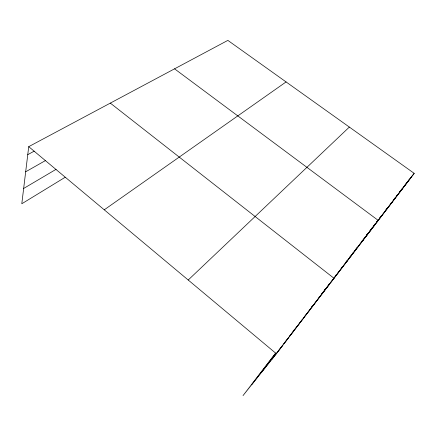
<?xml version="1.0" encoding="UTF-8"?>
<svg xmlns="http://www.w3.org/2000/svg" width="436" height="436" viewBox="0 0 436 436"><rect width="100%" height="100%" fill="white"/><g stroke="black" fill="none" stroke-linecap="round" stroke-linejoin="round"><path stroke-width="0.65" d="M275.536 353.182L243.016 395.615L276.364 353.721L414.2 173.354L227.854 40.385L28.727 146.66L21.8 203.759L65.166 177.272M271.65 359.651L282.321 345.933M277.988 351.356L282.937 344.881M288.975 336.984L283.754 343.813L288.114 338.352M296.916 326.597L289.362 336.472L293.755 330.973M297.739 325.523L302.595 319.174M303.391 318.127L306.944 313.479M307.729 312.459L318.242 298.704M319.048 297.652L329.169 284.408M330.395 282.806L380.644 217.079M409.562 179.256L381.031 216.572L388.879 206.495M251.872 384.487L275.906 353.111M261.589 372.284L276.38 352.958M293.101 331.104L293.897 330.063M311.451 307.118L312.236 306.094M318.792 297.532L319.604 296.464M324.477 290.093L325.278 289.052M328.455 284.904L329.621 283.373M335.398 275.825L336.161 274.827M341.072 268.407L342.282 266.832M345.47 262.663L347.045 260.608M349.765 257.055L350.533 256.046M352.452 253.539L353.58 252.063M355.841 249.103L357.073 247.495M361.144 242.176L362.752 240.078M366.807 234.781L367.995 233.222M371.156 229.091L372.328 227.565M373.881 225.532L375.407 223.537M376.551 222.044L377.314 221.047M379.554 218.114L380.306 217.139M380.677 216.648L381.5 215.575M385.184 210.757L387.206 208.119M390.765 203.47L391.544 202.451M393.485 199.911L395.011 197.922M396.537 195.928L397.659 194.461M399.529 192.014L401.997 188.875M403.66 186.761L406.167 183.572M414.2 173.354L406.543 183.093L411.252 177.212M400.499 191.115L408.249 181.147M394.149 199.416L402.052 189.251M390.874 203.699L395.599 197.693M387.539 208.065L392.275 202.048M377.091 221.728L381.865 215.673M363.902 238.601L365.782 236.219M366.916 234.781L368.442 232.846M369.968 230.911L371.908 228.448M372.682 227.461L378.241 220.409L174.553 68.828M369.859 231.189L374.649 225.107M366.18 235.996L370.982 229.908M362.425 240.912L367.232 234.813M358.583 245.931L363.401 239.827M354.659 251.065L359.482 244.956M350.648 256.314L355.476 250.199M346.549 261.676L351.383 255.561M342.353 267.164L347.192 261.044M338.058 272.783L342.898 266.658M333.665 278.528L338.51 272.407M321.43 294.191L322.188 293.237M322.956 292.267L325.261 289.351M326.035 288.37L334.014 278.288L110.319 103.114M324.569 290.43L329.403 284.316M319.85 296.6L324.689 290.49M315.021 302.916L319.85 296.818M310.067 309.391L314.896 303.303M304.993 316.029L309.811 309.958M299.788 322.836L304.595 316.781M294.453 329.823L299.243 323.785M188.21 280.016L349.35 127.078M104.259 209.82L286.081 81.935M23.653 188.466L56.081 169.326M25.675 171.795L45.644 160.459M27.757 154.66L34.215 151.139M28.727 146.66L276.364 353.721"/></g></svg>
